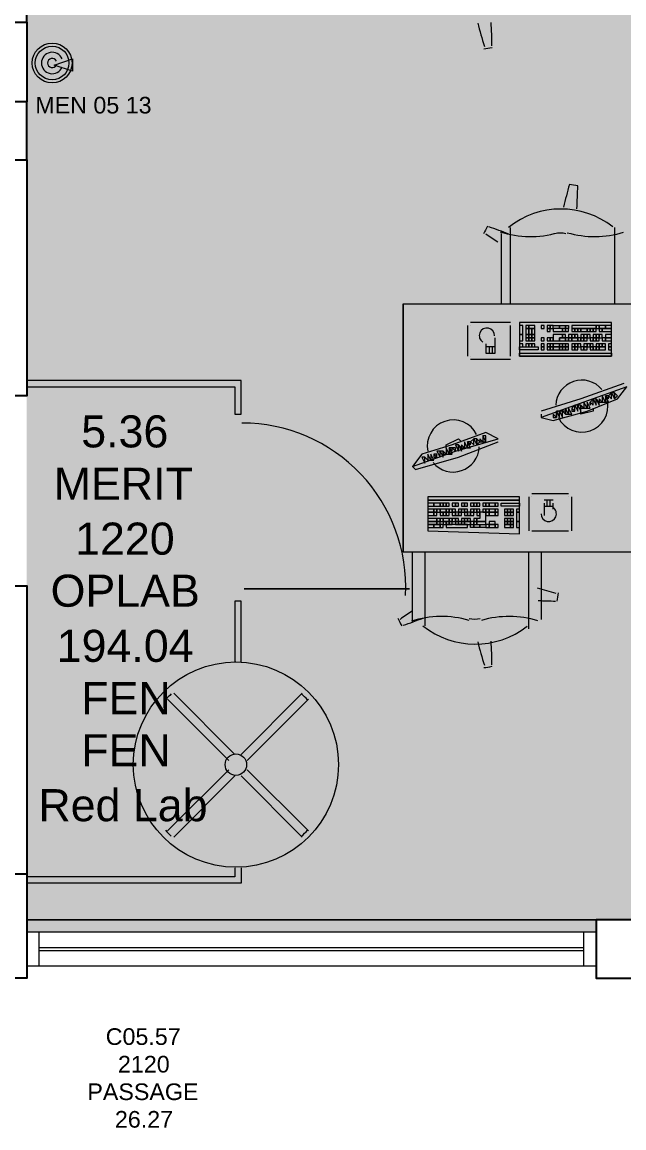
# Model space of a CAD drawing. Header units: millimetres. Extents: x -59 to 47, y 152 to 919.
# Drawn here: x 17.97 to 20.92, y 456.11 to 461.53 of the extents above; entities that cross this region are included whole.
import ezdxf

# ---------------------------------------------------------------- set-up
doc = ezdxf.new("R2010")
doc.units = ezdxf.units.MM
for name, color, linetype in [('PDF_014405$BL', 7, 'Continuous'), ('PDF_014405$DR', 7, 'Continuous'), ('PDF_014405$FI', 7, 'Continuous'), ('PDF_014405$FT-FIXFIT', 7, 'Continuous'), ('PDF_014405$WA-COL', 7, 'Continuous'), ('PDF_014405$WA-EXT', 7, 'Continuous'), ('PDF_014405$WN', 7, 'Continuous'), ('PDF_Text', 7, 'Continuous')]:
    doc.layers.add(name, color=color, linetype=linetype)
doc.layers.add('PDF_014405$HL-TMP', color=7, linetype='Continuous', true_color=0xe6db59)
doc.styles.add('PDF ArialMT', font='arial.ttf')

msp = doc.modelspace()

# ---------------------------------------------------------------- linework, layer by layer
at = {"layer": 'PDF_014405$BL', "lineweight": 9}
for points in [[(17.9909, 459.7417), (19.0108, 459.7417), (19.0108, 459.6067), (19.0408, 459.6067), (19.0408, 459.7716), (17.9909, 459.7716)], [(19.0408, 458.3918), (19.0408, 458.6917), (19.0108, 458.6917), (19.0108, 458.3918)], [(19.0108, 457.3869), (19.0108, 457.3419), (17.9909, 457.3419)], [(19.0408, 457.3869), (19.0408, 457.3119), (17.9909, 457.3119)], [(20.7807, 457.0719), (17.9909, 457.0719)], [(17.9909, 456.9069), (20.7807, 456.9069)]]:
    msp.add_lwpolyline(points, dxfattribs=at)
msp.add_circle((19.0156, 457.8915), 0.5025, dxfattribs=at)
at = {"layer": 'PDF_014405$DR', "lineweight": 0}
for points in [[(19.0558, 458.7517), (19.8658, 458.7517), (19.0558, 458.7517)], [(18.7109, 458.2418), (19.0108, 457.9418)], [(19.3408, 458.2418), (19.0408, 457.9418)], [(18.6809, 458.2118), (18.9808, 457.9118)], [(19.3708, 458.2118), (19.0708, 457.9118)], [(18.9808, 457.8668), (18.6809, 457.5668)], [(19.0708, 457.8668), (19.3708, 457.5668)], [(19.0108, 457.8368), (18.7109, 457.5368)], [(19.0408, 457.8368), (19.3408, 457.5368)]]:
    msp.add_lwpolyline(points, dxfattribs=at)
msp.add_circle((19.0156, 457.8915), 0.0525, dxfattribs=at)
for centre, radius, start, end in [((19.0456, 458.7614), 0.8024, 357.0447, 90), ((19.0189, 457.8888), 0.4732, 132.5376, 137.4624), ((19.0178, 457.8888), 0.4732, 42.5377, 47.4623), ((19.0189, 457.8899), 0.4732, 222.5377, 227.4623), ((19.0178, 457.8899), 0.4732, 312.5377, 317.4623)]:
    msp.add_arc(centre, radius, start, end, dxfattribs=at)
at = {"layer": 'PDF_014405$FI', "lineweight": 9}
msp.add_lwpolyline([(18.2159, 461.2865), (18.1259, 461.3165), (18.2159, 461.3465)], close=True, dxfattribs=at)
for radius in [0.0975, 0.0825]:
    msp.add_circle((18.1156, 461.3263), radius, dxfattribs=at)
for radius, start, end in [(0.0525, 22.7692, 337.2308), (0.0225, 22.7697, 337.2303)]:
    msp.add_arc((18.1156, 461.3263), radius, start, end, dxfattribs=at)
at = {"layer": 'PDF_014405$FT-FIXFIT', "lineweight": 0}
msp.add_lwpolyline([(20.6863, 460.6129, 0.008691), (20.6903, 460.725, 0.025003), (20.6496, 460.7315, 0.008987), (20.6204, 460.6206)], format="xyb", dxfattribs=at)
for points in [[(20.3607, 460.1466), (20.3607, 460.5216)], [(20.8707, 460.5216), (20.8707, 460.1466)], [(20.3157, 460.4916), (20.3157, 460.1466)], [(19.8358, 460.1466), (19.8358, 458.9317)], [(20.1507, 460.0416), (20.1507, 459.8916)], [(20.3607, 460.0566), (20.1657, 460.0566)], [(20.1657, 460.0416), (20.1657, 460.0416)], [(20.3607, 459.8916), (20.3607, 460.0416)], [(20.2407, 459.9516), (20.2407, 459.9066), (20.2857, 459.9066), (20.2857, 459.9816)], [(20.2857, 459.9366), (20.2407, 459.9366)], [(20.2557, 459.9366), (20.2557, 459.9066)], [(20.2707, 459.9366), (20.2707, 459.9066)], [(20.1657, 459.8916), (20.1657, 459.8916)], [(20.1657, 459.8766), (20.3607, 459.8766)], [(20.3607, 459.8916), (20.3607, 459.8916)], [(20.9157, 459.7566), (20.7057, 459.6817), (20.5107, 459.6217)], [(20.5107, 459.6067), (20.5107, 459.5917), (20.5707, 459.5767), (20.7357, 459.6217), (20.8857, 459.6817), (20.9307, 459.7417), (20.7207, 459.6667), (20.5107, 459.5917)], [(20.9157, 459.7417), (20.9157, 459.7417)], [(20.7507, 459.6667), (20.7507, 459.6517), (20.7507, 459.6667)], [(20.7657, 459.6367), (20.7657, 459.6217), (20.7057, 459.6067), (20.7057, 459.6217)], [(19.8808, 459.3517), (20.0907, 459.4267), (20.3007, 459.4867), (20.2407, 459.5167), (20.0757, 459.4567), (19.9258, 459.4117), (19.8808, 459.3517), (19.8958, 459.3367), (20.1057, 459.3967), (20.3007, 459.4717)], [(20.0458, 459.4417), (20.0458, 459.4567), (20.1057, 459.4867), (20.1207, 459.4717)], [(20.3007, 459.4867), (20.3007, 459.4867)], [(20.3007, 459.4717), (20.3007, 459.4717)], [(19.9558, 459.3817), (19.9408, 459.3967), (19.9558, 459.3817)], [(20.6457, 459.2167), (20.4657, 459.2167)], [(19.9558, 459.1867), (20.4057, 459.1867), (19.9558, 459.1867)], [(20.4507, 459.2017), (20.4507, 459.0367)], [(20.4657, 459.2017), (20.4657, 459.2017)], [(20.5707, 459.1867), (20.5257, 459.1867)], [(20.5257, 459.1717), (20.5257, 459.1117)], [(20.5257, 459.1567), (20.5707, 459.1567)], [(20.5407, 459.1567), (20.5407, 459.1867)], [(20.5557, 459.1567), (20.5557, 459.1867)], [(20.5707, 459.1417), (20.5707, 459.1717)], [(20.6457, 459.2017), (20.6457, 459.2017)], [(20.6607, 459.0367), (20.6607, 459.2017)], [(20.4657, 459.0367), (20.4657, 459.0367)], [(20.4657, 459.0367), (20.6457, 459.0367)], [(20.6457, 459.0367), (20.6457, 459.0367)], [(19.8808, 458.5868), (19.8808, 458.9317)], [(19.9408, 458.9317), (19.9408, 458.5718)], [(20.4507, 458.5568), (20.4507, 458.9317)], [(20.5107, 458.9317), (20.5107, 458.6017)]]:
    msp.add_lwpolyline(points, dxfattribs=at)
for points in [[(19.8358, 460.1466), (20.9607, 460.1466), (20.9607, 458.9317), (19.8358, 458.9317)], [(20.8557, 460.0566), (20.4057, 460.0566), (20.4057, 459.8916), (20.8557, 459.8916)], [(20.4207, 460.0416), (20.4057, 460.0416), (20.4057, 459.9966), (20.4207, 459.9966)], [(20.4507, 460.0416), (20.4357, 460.0416), (20.4357, 460.0266), (20.4507, 460.0266)], [(20.4507, 460.0266), (20.4357, 460.0266), (20.4357, 459.9966), (20.4507, 459.9966)], [(20.4807, 460.0416), (20.4507, 460.0416), (20.4507, 460.0266), (20.4807, 460.0266)], [(20.4657, 460.0266), (20.4507, 460.0266), (20.4507, 459.9966), (20.4657, 459.9966)], [(20.4807, 460.0266), (20.4657, 460.0266), (20.4657, 459.9966), (20.4807, 459.9966)], [(20.5257, 460.0416), (20.5107, 460.0416), (20.5107, 460.0266), (20.5257, 460.0266)], [(20.5557, 460.0416), (20.5407, 460.0416), (20.5407, 460.0266), (20.5557, 460.0266)], [(20.5557, 460.0266), (20.5407, 460.0266), (20.5407, 460.0116), (20.5557, 460.0116)], [(20.5707, 460.0416), (20.5557, 460.0416), (20.5557, 460.0266), (20.5707, 460.0266)], [(20.5707, 460.0416), (20.6007, 460.0416), (20.6007, 460.0266), (20.5707, 460.0266)], [(20.6157, 460.0266), (20.5707, 460.0266), (20.5707, 460.0116), (20.6157, 460.0116)], [(20.6007, 460.0416), (20.6307, 460.0416), (20.6307, 460.0266), (20.6007, 460.0266)], [(20.6307, 460.0266), (20.6157, 460.0266), (20.6157, 460.0116), (20.6307, 460.0116)], [(20.6307, 460.0416), (20.6457, 460.0416), (20.6457, 460.0266), (20.6307, 460.0266)], [(20.6457, 460.0266), (20.6307, 460.0266), (20.6307, 460.0116), (20.6457, 460.0116)], [(20.7807, 460.0416), (20.6607, 460.0416), (20.6607, 460.0266), (20.7807, 460.0266)], [(20.6757, 460.0266), (20.6607, 460.0266), (20.6607, 460.0116), (20.6757, 460.0116)], [(20.6907, 460.0266), (20.6757, 460.0266), (20.6757, 460.0116), (20.6907, 460.0116)], [(20.7057, 460.0266), (20.6907, 460.0266), (20.6907, 460.0116), (20.7057, 460.0116)], [(20.7357, 460.0266), (20.7057, 460.0266), (20.7057, 460.0116), (20.7357, 460.0116)], [(20.7507, 460.0266), (20.7357, 460.0266), (20.7357, 460.0116), (20.7507, 460.0116)], [(20.7657, 460.0266), (20.7507, 460.0266), (20.7507, 460.0116), (20.7657, 460.0116)], [(20.7807, 460.0266), (20.7657, 460.0266), (20.7657, 460.0116), (20.7807, 460.0116)], [(20.7957, 460.0416), (20.7807, 460.0416), (20.7807, 460.0266), (20.7957, 460.0266)], [(20.8257, 460.0416), (20.7957, 460.0416), (20.7957, 460.0266), (20.8257, 460.0266)], [(20.8107, 460.0266), (20.7957, 460.0266), (20.7957, 460.0116), (20.8107, 460.0116)], [(20.8557, 460.0266), (20.8107, 460.0266), (20.8107, 460.0116), (20.8557, 460.0116)], [(20.8557, 460.0416), (20.8257, 460.0416), (20.8257, 460.0266), (20.8557, 460.0266)], [(20.4207, 459.9966), (20.4057, 459.9966), (20.4057, 459.9666), (20.4207, 459.9666)], [(20.4507, 459.9966), (20.4357, 459.9966), (20.4357, 459.9816), (20.4507, 459.9816)], [(20.4507, 459.9816), (20.4357, 459.9816), (20.4357, 459.9666), (20.4507, 459.9666)], [(20.4657, 459.9966), (20.4507, 459.9966), (20.4507, 459.9816), (20.4657, 459.9816)], [(20.4657, 459.9816), (20.4507, 459.9816), (20.4507, 459.9666), (20.4657, 459.9666)], [(20.4807, 459.9966), (20.4657, 459.9966), (20.4657, 459.9816), (20.4807, 459.9816)], [(20.4807, 459.9816), (20.4657, 459.9816), (20.4657, 459.9666), (20.4807, 459.9666)], [(20.5257, 459.9816), (20.5107, 459.9816), (20.5107, 459.9666), (20.5257, 459.9666)], [(20.5557, 459.9816), (20.5407, 459.9816), (20.5407, 459.9666), (20.5557, 459.9666)], [(20.5707, 459.9816), (20.5557, 459.9816), (20.5557, 459.9666), (20.5707, 459.9666)], [(20.6007, 459.9966), (20.5707, 459.9966), (20.5707, 459.9666), (20.6007, 459.9666), (20.6007, 459.9816), (20.6157, 459.9816), (20.6157, 459.9966)], [(20.6307, 459.9816), (20.6007, 459.9816), (20.6007, 459.9666), (20.6307, 459.9666)], [(20.6307, 459.9966), (20.6157, 459.9966), (20.6157, 459.9816), (20.6307, 459.9816)], [(20.6457, 459.9816), (20.6307, 459.9816), (20.6307, 459.9666), (20.6457, 459.9666)], [(20.6607, 459.9966), (20.6457, 459.9966), (20.6457, 459.9816), (20.6607, 459.9816)], [(20.6607, 459.9816), (20.6457, 459.9816), (20.6457, 459.9666), (20.6607, 459.9666)], [(20.6757, 459.9966), (20.6607, 459.9966), (20.6607, 459.9816), (20.6757, 459.9816)], [(20.6907, 459.9816), (20.6607, 459.9816), (20.6607, 459.9666), (20.6907, 459.9666)], [(20.6907, 459.9966), (20.6757, 459.9966), (20.6757, 459.9816), (20.6907, 459.9816)], [(20.7057, 459.9816), (20.6907, 459.9816), (20.6907, 459.9666), (20.7057, 459.9666)], [(20.7207, 459.9966), (20.7057, 459.9966), (20.7057, 459.9816), (20.7207, 459.9816)], [(20.7207, 459.9816), (20.7057, 459.9816), (20.7057, 459.9666), (20.7207, 459.9666)], [(20.7357, 459.9966), (20.7207, 459.9966), (20.7207, 459.9816), (20.7357, 459.9816)], [(20.7357, 459.9816), (20.7207, 459.9816), (20.7207, 459.9666), (20.7357, 459.9666)], [(20.7507, 459.9966), (20.7357, 459.9966), (20.7357, 459.9816), (20.7507, 459.9816)], [(20.7657, 459.9816), (20.7507, 459.9816), (20.7507, 459.9666), (20.7657, 459.9666)], [(20.7807, 459.9966), (20.7657, 459.9966), (20.7657, 459.9816), (20.7807, 459.9816)], [(20.7807, 459.9816), (20.7657, 459.9816), (20.7657, 459.9666), (20.7807, 459.9666)], [(20.7957, 459.9966), (20.7807, 459.9966), (20.7807, 459.9816), (20.7957, 459.9816)], [(20.7957, 459.9816), (20.7807, 459.9816), (20.7807, 459.9666), (20.7957, 459.9666)], [(20.8107, 459.9966), (20.7957, 459.9966), (20.7957, 459.9816), (20.8107, 459.9816)], [(20.8257, 459.9816), (20.8107, 459.9816), (20.8107, 459.9666), (20.8257, 459.9666)], [(20.8557, 459.9966), (20.8257, 459.9966), (20.8257, 459.9816), (20.8557, 459.9816)], [(20.8557, 459.9816), (20.8257, 459.9816), (20.8257, 459.9666), (20.8557, 459.9666)], [(20.4207, 459.9516), (20.4057, 459.9516), (20.4057, 459.9366), (20.4207, 459.9366)], [(20.4957, 459.9216), (20.4057, 459.9216), (20.4057, 459.9366), (20.4957, 459.9366)], [(20.4507, 459.9516), (20.4357, 459.9516), (20.4357, 459.9366), (20.4507, 459.9366)], [(20.4657, 459.9516), (20.4507, 459.9516), (20.4507, 459.9366), (20.4657, 459.9366)], [(20.4807, 459.9516), (20.4657, 459.9516), (20.4657, 459.9366), (20.4807, 459.9366)], [(20.5257, 459.9516), (20.5107, 459.9516), (20.5107, 459.9366), (20.5257, 459.9366)], [(20.5257, 459.9366), (20.5107, 459.9366), (20.5107, 459.9216), (20.5257, 459.9216)], [(20.5557, 459.9516), (20.5407, 459.9516), (20.5407, 459.9366), (20.5557, 459.9366)], [(20.5557, 459.9366), (20.5407, 459.9366), (20.5407, 459.9216), (20.5557, 459.9216)], [(20.5707, 459.9516), (20.5557, 459.9516), (20.5557, 459.9366), (20.5707, 459.9366)], [(20.5707, 459.9366), (20.5557, 459.9366), (20.5557, 459.9216), (20.5707, 459.9216)], [(20.6007, 459.9516), (20.5707, 459.9516), (20.5707, 459.9366), (20.6007, 459.9366)], [(20.6007, 459.9366), (20.5707, 459.9366), (20.5707, 459.9216), (20.6007, 459.9216)], [(20.6157, 459.9516), (20.6007, 459.9516), (20.6007, 459.9366), (20.6157, 459.9366)], [(20.6157, 459.9366), (20.6007, 459.9366), (20.6007, 459.9216), (20.6157, 459.9216)], [(20.6307, 459.9516), (20.6157, 459.9516), (20.6157, 459.9366), (20.6307, 459.9366)], [(20.6307, 459.9366), (20.6157, 459.9366), (20.6157, 459.9216), (20.6307, 459.9216)], [(20.6457, 459.9516), (20.6307, 459.9516), (20.6307, 459.9366), (20.6457, 459.9366)], [(20.6457, 459.9366), (20.6307, 459.9366), (20.6307, 459.9216), (20.6457, 459.9216)], [(20.6757, 459.9516), (20.6607, 459.9516), (20.6607, 459.9366), (20.6757, 459.9366)], [(20.6757, 459.9366), (20.6607, 459.9366), (20.6607, 459.9216), (20.6757, 459.9216)], [(20.6907, 459.9516), (20.6757, 459.9516), (20.6757, 459.9366), (20.6907, 459.9366)], [(20.6907, 459.9366), (20.6757, 459.9366), (20.6757, 459.9216), (20.6907, 459.9216)], [(20.7057, 459.9516), (20.6907, 459.9516), (20.6907, 459.9366), (20.7057, 459.9366)], [(20.7207, 459.9366), (20.7057, 459.9366), (20.7057, 459.9216), (20.7207, 459.9216)], [(20.7357, 459.9516), (20.7207, 459.9516), (20.7207, 459.9366), (20.7357, 459.9366)], [(20.7357, 459.9366), (20.7207, 459.9366), (20.7207, 459.9216), (20.7357, 459.9216)], [(20.7507, 459.9516), (20.7357, 459.9516), (20.7357, 459.9366), (20.7507, 459.9366)], [(20.7657, 459.9516), (20.7507, 459.9516), (20.7507, 459.9366), (20.7657, 459.9366)], [(20.7657, 459.9366), (20.7507, 459.9366), (20.7507, 459.9216), (20.7657, 459.9216)], [(20.7807, 459.9366), (20.7657, 459.9366), (20.7657, 459.9216), (20.7807, 459.9216)], [(20.7957, 459.9516), (20.7807, 459.9516), (20.7807, 459.9366), (20.7957, 459.9366)], [(20.7957, 459.9366), (20.7807, 459.9366), (20.7807, 459.9216), (20.7957, 459.9216)], [(20.8107, 459.9516), (20.7957, 459.9516), (20.7957, 459.9366), (20.8107, 459.9366)], [(20.8257, 459.9366), (20.7957, 459.9366), (20.7957, 459.9216), (20.8257, 459.9216)], [(20.8257, 459.9516), (20.8107, 459.9516), (20.8107, 459.9366), (20.8257, 459.9366)], [(20.8557, 459.9516), (20.8407, 459.9516), (20.8407, 459.9366), (20.8557, 459.9366)], [(20.8557, 459.9366), (20.8407, 459.9366), (20.8407, 459.9216), (20.8557, 459.9216)], [(20.8557, 459.8916), (20.4057, 459.8916), (20.4057, 459.9066), (20.8557, 459.9066)], [(20.8557, 459.7117), (20.8407, 459.6967), (20.8557, 459.6817)], [(20.8707, 459.7117), (20.8557, 459.7117), (20.8707, 459.6817)], [(20.8707, 459.7117), (20.8707, 459.6817), (20.8857, 459.6967)], [(20.6757, 459.6517), (20.6607, 459.6367), (20.6757, 459.6217)], [(20.6907, 459.6517), (20.6757, 459.6517), (20.6907, 459.6217)], [(20.7057, 459.6517), (20.6907, 459.6517), (20.7057, 459.6217), (20.7057, 459.6367)], [(20.7057, 459.6517), (20.7057, 459.6367), (20.7207, 459.6367)], [(20.7207, 459.6667), (20.7207, 459.6367), (20.7357, 459.6367)], [(20.7357, 459.6667), (20.7357, 459.6367), (20.7507, 459.6367)], [(20.7657, 459.6817), (20.7507, 459.6667), (20.7657, 459.6517)], [(20.7807, 459.6817), (20.7657, 459.6817), (20.7807, 459.6517)], [(20.7807, 459.6817), (20.7957, 459.6517), (20.7957, 459.6667)], [(20.7957, 459.6817), (20.7957, 459.6667), (20.8107, 459.6667)], [(20.8107, 459.6967), (20.8107, 459.6667), (20.8257, 459.6667)], [(20.8257, 459.6967), (20.8257, 459.6667), (20.8407, 459.6667)], [(20.8407, 459.6967), (20.8257, 459.6967), (20.8407, 459.6817)], [(20.5707, 459.6067), (20.5707, 459.5917), (20.5857, 459.5917)], [(20.5857, 459.6217), (20.5857, 459.6067), (20.5857, 459.5917)], [(20.6007, 459.6217), (20.5857, 459.6217), (20.6007, 459.5917)], [(20.6157, 459.6217), (20.6007, 459.6217), (20.6157, 459.5917), (20.6157, 459.6067)], [(20.6307, 459.6217), (20.6157, 459.6217), (20.6307, 459.6067)], [(20.6307, 459.6367), (20.6307, 459.6217), (20.6307, 459.6067), (20.6457, 459.6067)], [(20.6457, 459.6367), (20.6457, 459.6067), (20.6607, 459.6067)], [(20.6607, 459.6367), (20.6607, 459.6217), (20.6757, 459.6217)], [(20.1807, 459.4567), (20.1807, 459.4867), (20.1657, 459.4717)], [(20.1957, 459.4567), (20.1957, 459.4867), (20.1807, 459.4867)], [(20.1957, 459.4567), (20.2107, 459.4717), (20.1957, 459.4867)], [(20.2107, 459.4717), (20.2257, 459.4717), (20.2107, 459.4867)], [(20.2407, 459.4717), (20.2407, 459.5017), (20.2257, 459.5017)], [(20.2257, 459.4717), (20.2407, 459.4717), (20.2257, 459.5017), (20.2257, 459.4867)], [(20.0458, 459.4117), (20.0608, 459.4117), (20.0458, 459.4417), (20.0458, 459.4267)], [(20.0757, 459.4267), (20.0757, 459.4417), (20.0608, 459.4417)], [(20.0608, 459.4117), (20.0757, 459.4117), (20.0608, 459.4417)], [(20.0907, 459.4267), (20.0907, 459.4417), (20.0757, 459.4417)], [(20.1057, 459.4267), (20.1057, 459.4567), (20.0907, 459.4567)], [(20.1207, 459.4267), (20.1207, 459.4417), (20.1057, 459.4567)], [(20.1207, 459.4417), (20.1357, 459.4417), (20.1207, 459.4567)], [(20.1357, 459.4417), (20.1507, 459.4417), (20.1357, 459.4717), (20.1357, 459.4567)], [(20.1657, 459.4567), (20.1657, 459.4717), (20.1507, 459.4717)], [(20.1507, 459.4417), (20.1657, 459.4417), (20.1507, 459.4717)], [(19.9408, 459.3667), (19.9408, 459.3817), (19.9408, 459.3967), (19.9258, 459.3967)], [(19.9558, 459.3817), (19.9708, 459.3817), (19.9558, 459.4117), (19.9558, 459.3967)], [(19.9708, 459.3817), (19.9858, 459.3817), (19.9708, 459.4117)], [(20.0008, 459.3967), (20.0008, 459.4117), (19.9858, 459.4117)], [(19.9858, 459.3967), (20.0008, 459.3967), (19.9858, 459.4117)], [(20.0158, 459.3967), (20.0158, 459.4267), (20.0008, 459.4267)], [(20.0308, 459.3967), (20.0308, 459.4117), (20.0308, 459.4267), (20.0158, 459.4267)], [(20.0308, 459.4117), (20.0458, 459.4117), (20.0308, 459.4267)], [(19.9558, 459.0367), (20.4057, 459.0217), (20.4057, 459.2017), (19.9558, 459.2017)], [(19.9558, 459.1567), (19.9858, 459.1567), (19.9858, 459.1717), (19.9558, 459.1717)], [(19.9858, 459.1567), (20.0158, 459.1567), (20.0158, 459.1717), (19.9858, 459.1717)], [(20.0158, 459.1567), (20.0308, 459.1567), (20.0308, 459.1717), (20.0158, 459.1717)], [(20.0308, 459.1567), (20.0458, 459.1567), (20.0458, 459.1717), (20.0308, 459.1717)], [(20.0458, 459.1567), (20.0608, 459.1567), (20.0608, 459.1717), (20.0458, 459.1717)], [(20.0757, 459.1567), (20.0907, 459.1567), (20.0907, 459.1717), (20.0757, 459.1717)], [(20.0907, 459.1567), (20.1057, 459.1567), (20.1057, 459.1717), (20.0907, 459.1717)], [(20.1207, 459.1567), (20.1357, 459.1567), (20.1357, 459.1717), (20.1207, 459.1717)], [(20.1357, 459.1567), (20.1507, 459.1567), (20.1507, 459.1717), (20.1357, 459.1717)], [(20.1657, 459.1567), (20.1807, 459.1567), (20.1807, 459.1717), (20.1657, 459.1717)], [(20.1807, 459.1567), (20.1957, 459.1567), (20.1957, 459.1717), (20.1807, 459.1717)], [(20.1957, 459.1567), (20.2107, 459.1567), (20.2107, 459.1717), (20.1957, 459.1717)], [(20.2257, 459.1567), (20.2407, 459.1567), (20.2407, 459.1717), (20.2257, 459.1717)], [(20.2407, 459.1567), (20.2557, 459.1567), (20.2557, 459.1717), (20.2407, 459.1717)], [(20.2557, 459.1567), (20.2857, 459.1567), (20.2857, 459.1717), (20.2557, 459.1717)], [(20.2857, 459.1567), (20.3007, 459.1567), (20.3007, 459.1717), (20.2857, 459.1717)], [(20.3157, 459.1717), (20.4057, 459.1717), (20.4057, 459.1567), (20.3157, 459.1567)], [(19.9558, 459.1267), (19.9858, 459.1267), (19.9858, 459.1417), (19.9558, 459.1417)], [(19.9558, 459.1117), (19.9858, 459.1117), (19.9858, 459.1267), (19.9558, 459.1267)], [(19.9858, 459.1267), (20.0008, 459.1267), (20.0008, 459.1417), (19.9858, 459.1417)], [(19.9858, 459.1117), (20.0008, 459.1117), (20.0008, 459.1267), (19.9858, 459.1267)], [(20.0008, 459.1267), (20.0158, 459.1267), (20.0158, 459.1417), (20.0008, 459.1417)], [(20.0158, 459.1267), (20.0458, 459.1267), (20.0458, 459.1417), (20.0158, 459.1417)], [(20.0158, 459.1117), (20.0308, 459.1117), (20.0308, 459.1267), (20.0158, 459.1267)], [(20.0308, 459.1117), (20.0458, 459.1117), (20.0458, 459.1267), (20.0308, 459.1267)], [(20.0458, 459.1267), (20.0608, 459.1267), (20.0608, 459.1417), (20.0458, 459.1417)], [(20.0458, 459.1117), (20.0608, 459.1117), (20.0608, 459.1267), (20.0458, 459.1267)], [(20.0608, 459.1267), (20.0757, 459.1267), (20.0757, 459.1417), (20.0608, 459.1417)], [(20.0757, 459.1267), (20.0907, 459.1267), (20.0907, 459.1417), (20.0757, 459.1417)], [(20.0757, 459.1117), (20.0907, 459.1117), (20.0907, 459.1267), (20.0757, 459.1267)], [(20.0907, 459.1117), (20.1057, 459.1117), (20.1057, 459.1267), (20.0907, 459.1267)], [(20.1057, 459.1267), (20.1207, 459.1267), (20.1207, 459.1417), (20.1057, 459.1417)], [(20.1057, 459.1117), (20.1207, 459.1117), (20.1207, 459.1267), (20.1057, 459.1267)], [(20.1207, 459.1267), (20.1357, 459.1267), (20.1357, 459.1417), (20.1207, 459.1417)], [(20.1357, 459.1267), (20.1507, 459.1267), (20.1507, 459.1417), (20.1357, 459.1417)], [(20.1357, 459.1117), (20.1507, 459.1117), (20.1507, 459.1267), (20.1357, 459.1267)], [(20.1507, 459.1117), (20.1657, 459.1117), (20.1657, 459.1267), (20.1507, 459.1267)], [(20.1657, 459.1267), (20.1807, 459.1267), (20.1807, 459.1417), (20.1657, 459.1417)], [(20.1657, 459.1117), (20.1807, 459.1117), (20.1807, 459.1267), (20.1657, 459.1267)], [(20.1807, 459.1267), (20.1957, 459.1267), (20.1957, 459.1417), (20.1807, 459.1417)], [(20.1957, 459.1267), (20.2107, 459.1267), (20.2107, 459.1417), (20.1957, 459.1417)], [(20.2107, 459.0817), (20.2407, 459.0817), (20.2407, 459.1267), (20.2107, 459.1267), (20.2107, 459.0967), (20.1957, 459.0967), (20.1957, 459.0817)], [(20.1957, 459.1117), (20.2107, 459.1117), (20.2107, 459.1267), (20.1957, 459.1267)], [(20.2257, 459.1267), (20.2407, 459.1267), (20.2407, 459.1417), (20.2257, 459.1417)], [(20.2407, 459.1267), (20.2557, 459.1267), (20.2557, 459.1417), (20.2407, 459.1417)], [(20.2407, 459.1117), (20.2557, 459.1117), (20.2557, 459.1267), (20.2407, 459.1267)], [(20.2557, 459.1267), (20.2857, 459.1267), (20.2857, 459.1417), (20.2557, 459.1417)], [(20.2557, 459.1117), (20.2857, 459.1117), (20.2857, 459.1267), (20.2557, 459.1267)], [(20.2857, 459.1267), (20.3007, 459.1267), (20.3007, 459.1417), (20.2857, 459.1417)], [(20.2857, 459.1117), (20.3007, 459.1117), (20.3007, 459.1267), (20.2857, 459.1267)], [(20.3307, 459.1267), (20.3457, 459.1267), (20.3457, 459.1417), (20.3307, 459.1417)], [(20.3307, 459.1117), (20.3457, 459.1117), (20.3457, 459.1267), (20.3307, 459.1267)], [(20.3457, 459.1267), (20.3607, 459.1267), (20.3607, 459.1417), (20.3457, 459.1417)], [(20.3457, 459.1117), (20.3607, 459.1117), (20.3607, 459.1267), (20.3457, 459.1267)], [(20.3607, 459.1267), (20.3757, 459.1267), (20.3757, 459.1417), (20.3607, 459.1417)], [(20.3607, 459.1117), (20.3757, 459.1117), (20.3757, 459.1267), (20.3607, 459.1267)], [(20.3907, 459.1267), (20.4057, 459.1267), (20.4057, 459.1417), (20.3907, 459.1417)], [(20.3907, 459.0817), (20.4057, 459.0817), (20.4057, 459.1267), (20.3907, 459.1267)], [(19.9558, 459.0817), (20.0008, 459.0817), (20.0008, 459.0967), (19.9558, 459.0967)], [(19.9558, 459.0667), (20.0008, 459.0667), (20.0008, 459.0817), (19.9558, 459.0817)], [(19.9558, 459.0517), (19.9858, 459.0517), (19.9858, 459.0667), (19.9558, 459.0667)], [(19.9858, 459.0517), (20.0158, 459.0517), (20.0158, 459.0667), (19.9858, 459.0667)], [(20.0008, 459.0817), (20.0158, 459.0817), (20.0158, 459.0967), (20.0008, 459.0967)], [(20.0008, 459.0667), (20.0158, 459.0667), (20.0158, 459.0817), (20.0008, 459.0817)], [(20.0158, 459.0817), (20.0308, 459.0817), (20.0308, 459.0967), (20.0158, 459.0967)], [(20.0158, 459.0517), (20.0308, 459.0517), (20.0308, 459.0667), (20.0158, 459.0667)], [(20.0308, 459.0817), (20.0608, 459.0817), (20.0608, 459.0967), (20.0308, 459.0967)], [(20.0308, 459.0667), (20.0458, 459.0667), (20.0458, 459.0817), (20.0308, 459.0817)], [(20.0458, 459.0667), (20.0608, 459.0667), (20.0608, 459.0817), (20.0458, 459.0817)], [(20.0458, 459.0517), (20.1507, 459.0517), (20.1507, 459.0667), (20.0458, 459.0667)], [(20.0608, 459.0817), (20.0757, 459.0817), (20.0757, 459.0967), (20.0608, 459.0967)], [(20.0608, 459.0667), (20.0757, 459.0667), (20.0757, 459.0817), (20.0608, 459.0817)], [(20.0757, 459.0817), (20.0907, 459.0817), (20.0907, 459.0967), (20.0757, 459.0967)], [(20.0907, 459.0817), (20.1057, 459.0817), (20.1057, 459.0967), (20.0907, 459.0967)], [(20.0907, 459.0667), (20.1057, 459.0667), (20.1057, 459.0817), (20.0907, 459.0817)], [(20.1057, 459.0667), (20.1207, 459.0667), (20.1207, 459.0817), (20.1057, 459.0817)], [(20.1207, 459.0817), (20.1357, 459.0817), (20.1357, 459.0967), (20.1207, 459.0967)], [(20.1207, 459.0667), (20.1357, 459.0667), (20.1357, 459.0817), (20.1207, 459.0817)], [(20.1357, 459.0817), (20.1507, 459.0817), (20.1507, 459.0967), (20.1357, 459.0967)], [(20.1357, 459.0667), (20.1657, 459.0667), (20.1657, 459.0817), (20.1357, 459.0817)], [(20.1507, 459.0817), (20.1657, 459.0817), (20.1657, 459.0967), (20.1507, 459.0967)], [(20.1657, 459.0667), (20.1807, 459.0667), (20.1807, 459.0817), (20.1657, 459.0817)], [(20.1807, 459.0517), (20.1657, 459.0517), (20.1657, 459.0667), (20.1807, 459.0667)], [(20.1807, 459.0817), (20.1957, 459.0817), (20.1957, 459.0967), (20.1807, 459.0967)], [(20.1807, 459.0667), (20.1957, 459.0667), (20.1957, 459.0817), (20.1807, 459.0817)], [(20.2107, 459.0517), (20.1807, 459.0517), (20.1807, 459.0667), (20.2107, 459.0667)], [(20.1957, 459.0667), (20.2407, 459.0667), (20.2407, 459.0817), (20.1957, 459.0817)], [(20.2407, 459.0517), (20.2107, 459.0517), (20.2107, 459.0667), (20.2407, 459.0667)], [(20.2407, 459.0517), (20.2557, 459.0517), (20.2557, 459.0667), (20.2407, 459.0667)], [(20.2557, 459.0667), (20.2857, 459.0667), (20.2857, 459.0817), (20.2557, 459.0817)], [(20.2557, 459.0517), (20.2857, 459.0517), (20.2857, 459.0667), (20.2557, 459.0667)], [(20.2857, 459.0517), (20.3007, 459.0517), (20.3007, 459.0667), (20.2857, 459.0667)], [(20.3307, 459.0817), (20.3457, 459.0817), (20.3457, 459.0967), (20.3307, 459.0967)], [(20.3307, 459.0667), (20.3457, 459.0667), (20.3457, 459.0817), (20.3307, 459.0817)], [(20.3307, 459.0517), (20.3607, 459.0517), (20.3607, 459.0667), (20.3307, 459.0667)], [(20.3457, 459.0817), (20.3607, 459.0817), (20.3607, 459.0967), (20.3457, 459.0967)], [(20.3457, 459.0667), (20.3607, 459.0667), (20.3607, 459.0817), (20.3457, 459.0817)], [(20.3607, 459.0817), (20.3757, 459.0817), (20.3757, 459.0967), (20.3607, 459.0967)], [(20.3607, 459.0667), (20.3757, 459.0667), (20.3757, 459.0817), (20.3607, 459.0817)], [(20.3607, 459.0517), (20.3757, 459.0517), (20.3757, 459.0667), (20.3607, 459.0667)], [(20.3907, 459.0517), (20.4057, 459.0517), (20.4057, 459.0817), (20.3907, 459.0817)]]:
    msp.add_lwpolyline(points, close=True, dxfattribs=at)
for centre, radius, start, end in [((23.3957, 462.3764), 3.3076, 194.969, 197.0287), ((16.9596, 461.3539), 3.3111, 0.9733, 2.965), ((20.1855, 461.8063), 0.4125, 276.1361, 281.8652), ((20.6082, 460.1991), 0.4125, 51.9766, 128.5619), ((20.6055, 460.3214), 0.4124, 150.1335, 155.8687), ((19.1805, 457.3964), 3.3073, 69.2469, 71.0322), ((22.1479, 463.2129), 3.3244, 234.9705, 236.2055), ((20.4582, 460.9641), 0.4875, 252.3898, 286.0229), ((20.6055, 460.3964), 0.0975, 73.9762, 106.0238), ((20.7732, 460.9641), 0.4875, 253.9774, 286.9226), ((20.2455, 459.9914), 0.0375, 0, 237.2991), ((20.7105, 459.6464), 0.1275, 39.5892, 177.984), ((20.7105, 459.6464), 0.1275, 205.9552, 11.6125), ((20.0805, 459.4514), 0.1275, 25.9552, 191.6125), ((20.0805, 459.4514), 0.1275, 219.5892, 357.984), ((20.5482, 459.1192), 0.0375, 180.0012, 57.2913), ((19.6155, 455.5665), 3.3073, 72.9713, 74.6192), ((20.1855, 458.7764), 0.4125, 348.1348, 353.8639), ((20.6381, 461.993), 3.3012, 267.5537, 269.0284), ((21.7279, 455.8804), 3.3244, 123.7945, 125.0295), ((20.0233, 458.1293), 0.4875, 73.9771, 107.6102), ((20.3532, 458.1293), 0.4875, 73.0774, 106.0226), ((20.1855, 458.7764), 0.4124, 204.1313, 209.8665), ((18.7605, 461.7014), 3.3073, 288.9678, 290.7531), ((20.1882, 458.8942), 0.4125, 231.4381, 308.0234), ((20.1855, 458.7014), 0.0975, 253.9762, 286.0238), ((23.3957, 459.3465), 3.3076, 194.969, 197.0287), ((16.9596, 458.3241), 3.3111, 0.9733, 2.965), ((20.1855, 458.7765), 0.4125, 276.1361, 281.8652)]:
    msp.add_arc(centre, radius, start, end, dxfattribs=at)
at = {"layer": 'PDF_014405$HL-TMP', "color": 54, "lineweight": 0, "true_color": 0x999900}
msp.add_lwpolyline([(23.7054, 457.1319), (17.9909, 457.1319), (23.7054, 457.1319)], dxfattribs=at)
at = {"layer": 'PDF_014405$HL-TMP', "color": 54, "true_color": 0x999900, "transparency": 33554559}
for points in [[(29.8699, 461.8115), (17.9909, 461.8115), (29.8699, 457.1319)], [(17.9909, 461.8115), (29.8699, 457.1319), (17.9909, 457.1319)], [(17.9909, 457.1319), (23.7054, 457.1319), (23.7054, 457.1319)], [(23.7054, 457.1319), (23.7054, 457.1319), (17.9909, 457.1319)], [(23.7054, 457.1319), (17.9909, 457.1319), (27.0351, 457.1319)], [(20.7807, 457.1319), (17.9909, 457.1319), (20.7807, 457.0719)], [(17.9909, 457.1319), (20.7807, 457.0719), (17.9909, 457.0719)]]:
    msp.add_solid(points, dxfattribs=at)
at = {"layer": 'PDF_014405$WA-COL', "lineweight": 25}
msp.add_lwpolyline([(17.9909, 461.5265), (17.9909, 461.8115), (17.316, 461.8115), (17.316, 460.8516), (17.9909, 460.8516), (17.9909, 461.1365)], dxfattribs=at)
for points in [[(17.316, 461.1365), (17.316, 461.5265), (17.9909, 461.5265), (17.9909, 461.1365)], [(17.9909, 457.3569), (17.9909, 456.8469), (17.316, 456.8469), (17.316, 457.0719), (17.706, 457.0719), (17.706, 457.3569)], [(20.7807, 457.1319), (20.7807, 456.8469), (21.1857, 456.8469), (21.1857, 457.1319)]]:
    msp.add_lwpolyline(points, close=True, dxfattribs=at)
at = {"layer": 'PDF_014405$WA-EXT', "lineweight": 25}
for points in [[(17.9909, 460.8516), (17.9909, 459.6967), (17.706, 459.6967), (17.706, 460.8516)], [(17.706, 457.3569), (17.706, 458.7667), (17.9909, 458.7667), (17.9909, 457.3569)]]:
    msp.add_lwpolyline(points, dxfattribs=at)
at = {"layer": 'PDF_014405$WN', "lineweight": 0}
for points in [[(17.9909, 457.0719), (17.9909, 456.9069)], [(18.0509, 457.0719), (18.0509, 456.9069)], [(20.7207, 456.9069), (20.7207, 457.0719)], [(20.7807, 456.9069), (20.7807, 457.0719)], [(18.0509, 456.9969), (20.7207, 456.9969)], [(18.0509, 456.9819), (20.7207, 456.9819)]]:
    msp.add_lwpolyline(points, dxfattribs=at)

# ---------------------------------------------------------------- texts
at = {"layer": 'PDF_Text', "attachment_point": 4, "style": 'PDF ArialMT'}
for s, insert, char_height in [('MEN 05 13', (18.0331, 461.1193), 0.08151), ('5.36', (18.2581, 459.5218), 0.15693), ('MERIT', (18.1231, 459.2668), 0.15693), ('1220', (18.2281, 458.9968), 0.15693), ('OPLAB', (18.1081, 458.7419), 0.15693), ('194.04', (18.1381, 458.4719), 0.15693), ('FEN', (18.2581, 458.2169), 0.15693), ('FEN', (18.2581, 457.9619), 0.15693), ('Red Lab', (18.0481, 457.6919), 0.15693), ('C05.57', (18.3781, 456.5595), 0.08151), ('2120', (18.4381, 456.4245), 0.08151), ('PASSAGE', (18.2881, 456.2895), 0.08151), ('26.27', (18.4231, 456.1545), 0.08151)]:
    msp.add_mtext(s, dxfattribs=dict(at, insert=insert, char_height=char_height))

doc.saveas('drawing.dxf')
